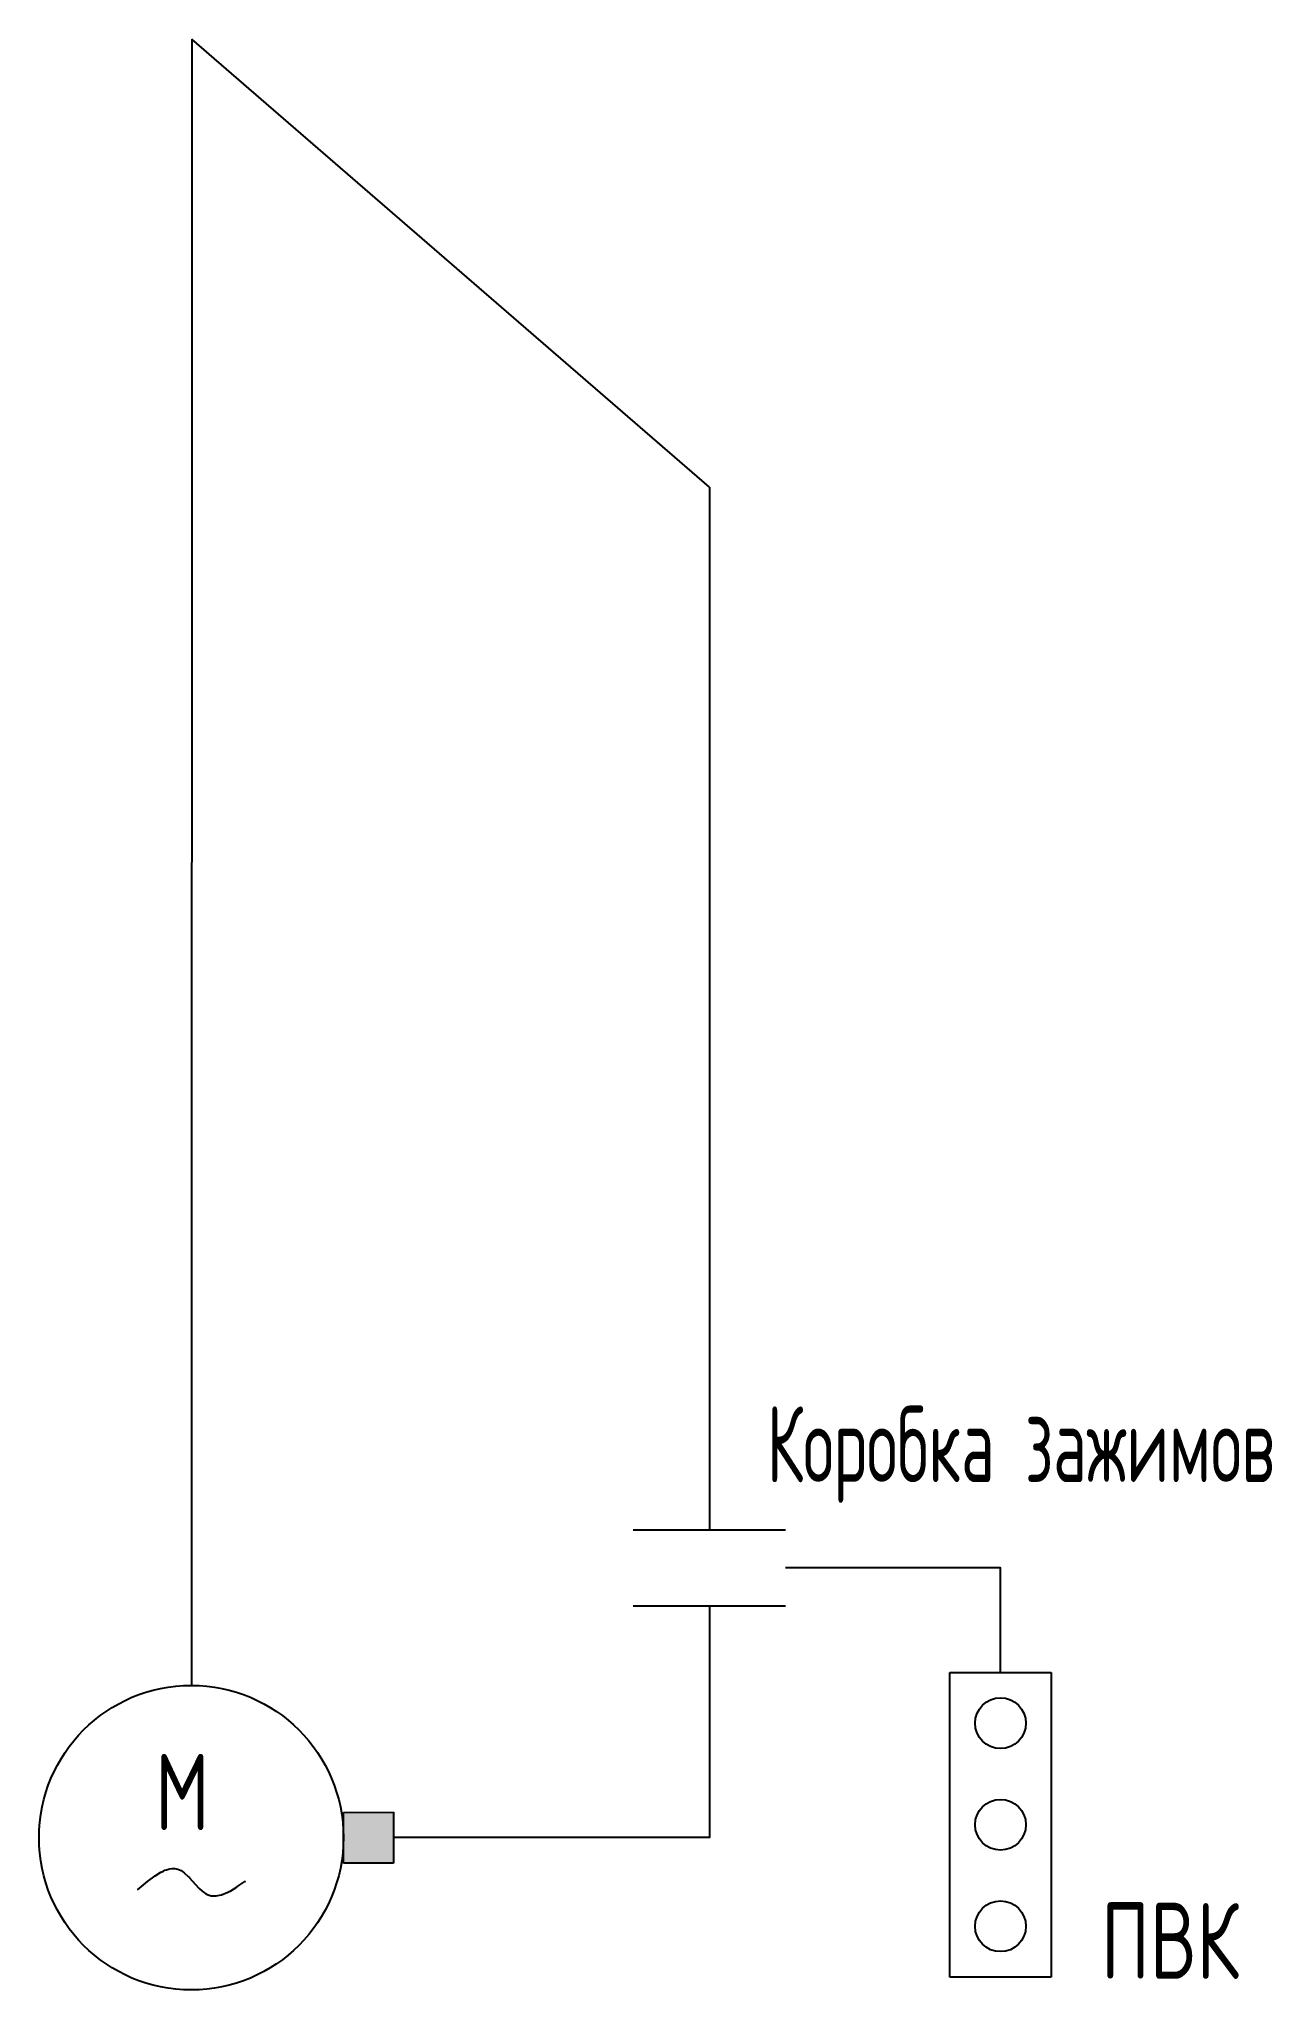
# Model space of a CAD drawing. Header units: millimetres. Extents: x -6.1 to 42.5, y -76.6 to 0.2.
import ezdxf

# ---------------------------------------------------------------- set-up
doc = ezdxf.new("R2010")
doc.units = ezdxf.units.MM
doc.layers.add('EM-TEXT', color=1, linetype='Continuous')
doc.layers.add('TEXT', color=1, linetype='Continuous')
doc.styles.add('ROMANS70', font='romans.shx', dxfattribs={"width": 0.7})

# ---------------------------------------------------------------- blocks, each defined once
blk = doc.blocks.new('Yashch')
blk.add_line((0, 0), (6, 0))
at = {"ltscale": 2}
for points in [[(0, 0), (0, 3), (3, 3), (0, 0)], [(6, 0), (6, 3), (3, 3), (6, 0)]]:
    blk.add_solid(points, dxfattribs=at)
blk = doc.blocks.new('b_test')
h = blk.add_hatch(color=4)
h.dxf.hatch_style = 1
h.paths.add_polyline_path([(7.857, -69.625), (5.886, -69.626), (5.887, -70.554, -0.002883), (5.887, -70.623, -0.002756), (5.887, -70.69), (5.887, -71.623), (7.857, -71.624)])
for p, q in [((5.886, -69.626), (7.857, -69.625)), ((5.887, -71.623), (5.886, -69.626)), ((7.857, -69.625), (7.857, -71.624)), ((7.857, -71.624), (5.887, -71.623))]:
    blk.add_line(p, q)
at = {"color": 2}
blk.add_lwpolyline([(-2.233, -72.68), (-1.831, -72.344), (-1.538, -72.126), (-1.312, -71.987), (-1.213, -71.938), (-1.149, -71.91), (-1.083, -71.885), (-1.014, -71.864), (-0.951, -71.85), (-0.869, -71.839), (-0.764, -71.839), (-0.703, -71.846), (-0.644, -71.86), (-0.578, -71.884), (-0.508, -71.918), (-0.454, -71.953), (-0.387, -72.003), (-0.216, -72.163), (-0.186, -72.195), (-0.179, -72.203), (0.046, -72.455), (0.202, -72.623), (0.301, -72.715), (0.367, -72.769), (0.411, -72.8), (0.449, -72.824), (0.469, -72.836), (0.492, -72.849), (0.592, -72.89), (0.671, -72.91), (0.696, -72.914), (0.78, -72.92), (0.871, -72.915), (0.934, -72.906), (1, -72.892), (1.081, -72.869), (1.171, -72.837), (1.24, -72.808), (1.443, -72.723), (1.652, -72.582), (1.765, -72.509), (1.885, -72.429), (1.962, -72.377), (2.003, -72.349), (2.025, -72.334)], dxfattribs=at)
at = {"layer": 'EM-TEXT'}
blk.add_line((17.308, -58.496, 0), (23.308, -58.496, 0), dxfattribs=at)
at = {"layer": 'TEXT', "color": 7}
for p, q in [((-0.094, 0.231), (-0.102, -64.623)), ((20.316, -17.424, 0), (20.308, -58.496, 0))]:
    blk.add_line(p, q, dxfattribs=at)
at = {"layer": 'TEXT', "color": 2}
for p, q in [((29.78, -64.114, 0), (33.78, -64.114, 0)), ((29.78, -76.114, 0), (29.78, -64.114, 0)), ((33.78, -64.114, 0), (33.78, -76.114, 0)), ((33.78, -76.114, 0), (29.78, -76.114, 0))]:
    blk.add_line(p, q, dxfattribs=at)
at = {"layer": 'TEXT', "color": 7, "elevation": 0}
for points in [[(20.316, -17.417), (-0.094, 0.231)], [(31.78, -64.114), (31.78, -59.996), (23.308, -59.996)], [(20.308, -61.496), (20.308, -70.623), (7.856, -70.623)]]:
    blk.add_lwpolyline(points, dxfattribs=at)
at = {"layer": 'TEXT', "color": 2}
for centre, radius in [((-0.113, -70.623), 6), ((31.78, -66.114, 0), 1), ((31.78, -70.114, 0), 1), ((31.78, -74.114, 0), 1)]:
    blk.add_circle(centre, radius, dxfattribs=at)
at = {"layer": 'EM-TEXT'}
blk.add_blockref('Yashch', (17.308, -61.496, 0), dxfattribs=at)
at = {"layer": 'EM-TEXT', "color": 1, "style": 'ROMANS70', "width": 0.6}
blk.add_text('Коробка зажимов', height=3, dxfattribs=at).set_placement((22.567, -56.617, 0))
at = {"layer": 'TEXT', "color": 1, "style": 'ROMANS70', "width": 0.7}
for s, p in [('М', (-1.54, -70.324)), ('ПВК', (35.734, -76.183))]:
    blk.add_text(s, height=3, dxfattribs=at).set_placement(p)

msp = doc.modelspace()

# ---------------------------------------------------------------- block references
msp.add_blockref('b_test', (0, 0))

doc.saveas('drawing.dxf')
